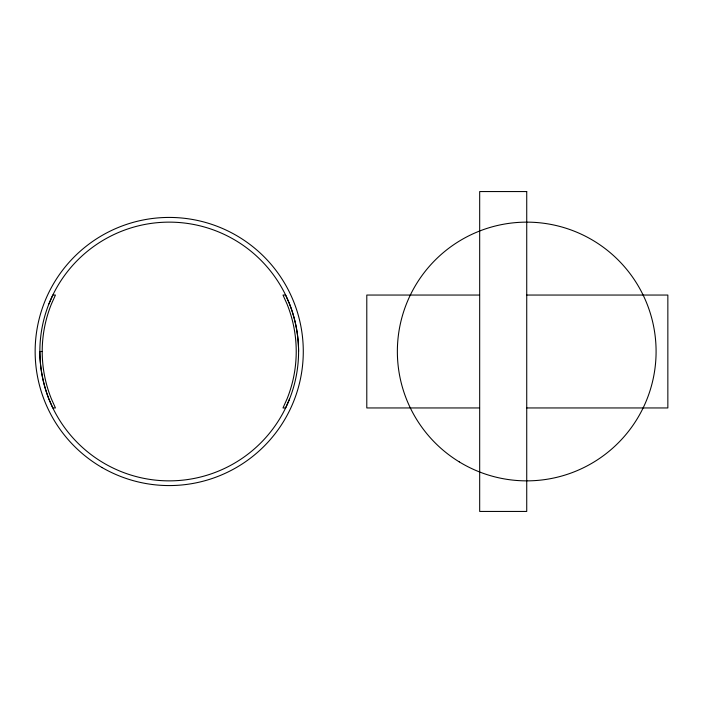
<?xml version="1.0" encoding="UTF-8"?>
<svg xmlns="http://www.w3.org/2000/svg" width="703" height="703" viewBox="0 0 703 703"><rect width="100%" height="100%" fill="white"/><g stroke="black" fill="none" stroke-linecap="round" stroke-linejoin="round"><path stroke-width="1.05" d="M48.938 303.881L52.822 295.049L55.44 295.049L51.372 304.135A127.006 127.006 0 0 0 51.381 398.873L55.44 407.951L52.822 407.951L48.938 399.119C43.085 383.943 39.957 367.774 39.851 351.5L42.206 351.5M289.495 399.119L285.611 407.951L282.993 407.951L287.061 398.865A127.006 127.006 0 0 0 287.061 304.135L282.993 295.049L285.611 295.049L289.495 303.881C295.348 319.057 298.476 335.226 298.582 351.5A129.361 129.361 0 0 1 104.536 463.532A129.361 129.361 0 0 1 104.536 239.468A129.361 129.361 0 0 1 298.582 351.5M479.551 295.049L366.79 295.049L366.79 407.951L479.551 407.951M526.626 295.049L667.85 295.049L667.85 407.951L526.626 407.951M526.732 191.559L479.683 191.559L479.683 511.441L526.732 511.441L526.732 191.559M459.252 461.871A129.361 129.361 0 0 0 656.048 354.751A129.361 129.361 0 0 0 464.885 237.878A129.361 129.361 0 0 0 459.252 461.871M102.181 467.609A134.071 134.071 0 0 0 303.283 351.5A134.071 134.071 0 0 0 102.181 235.391A134.071 134.071 0 0 0 102.181 467.609"/></g></svg>
